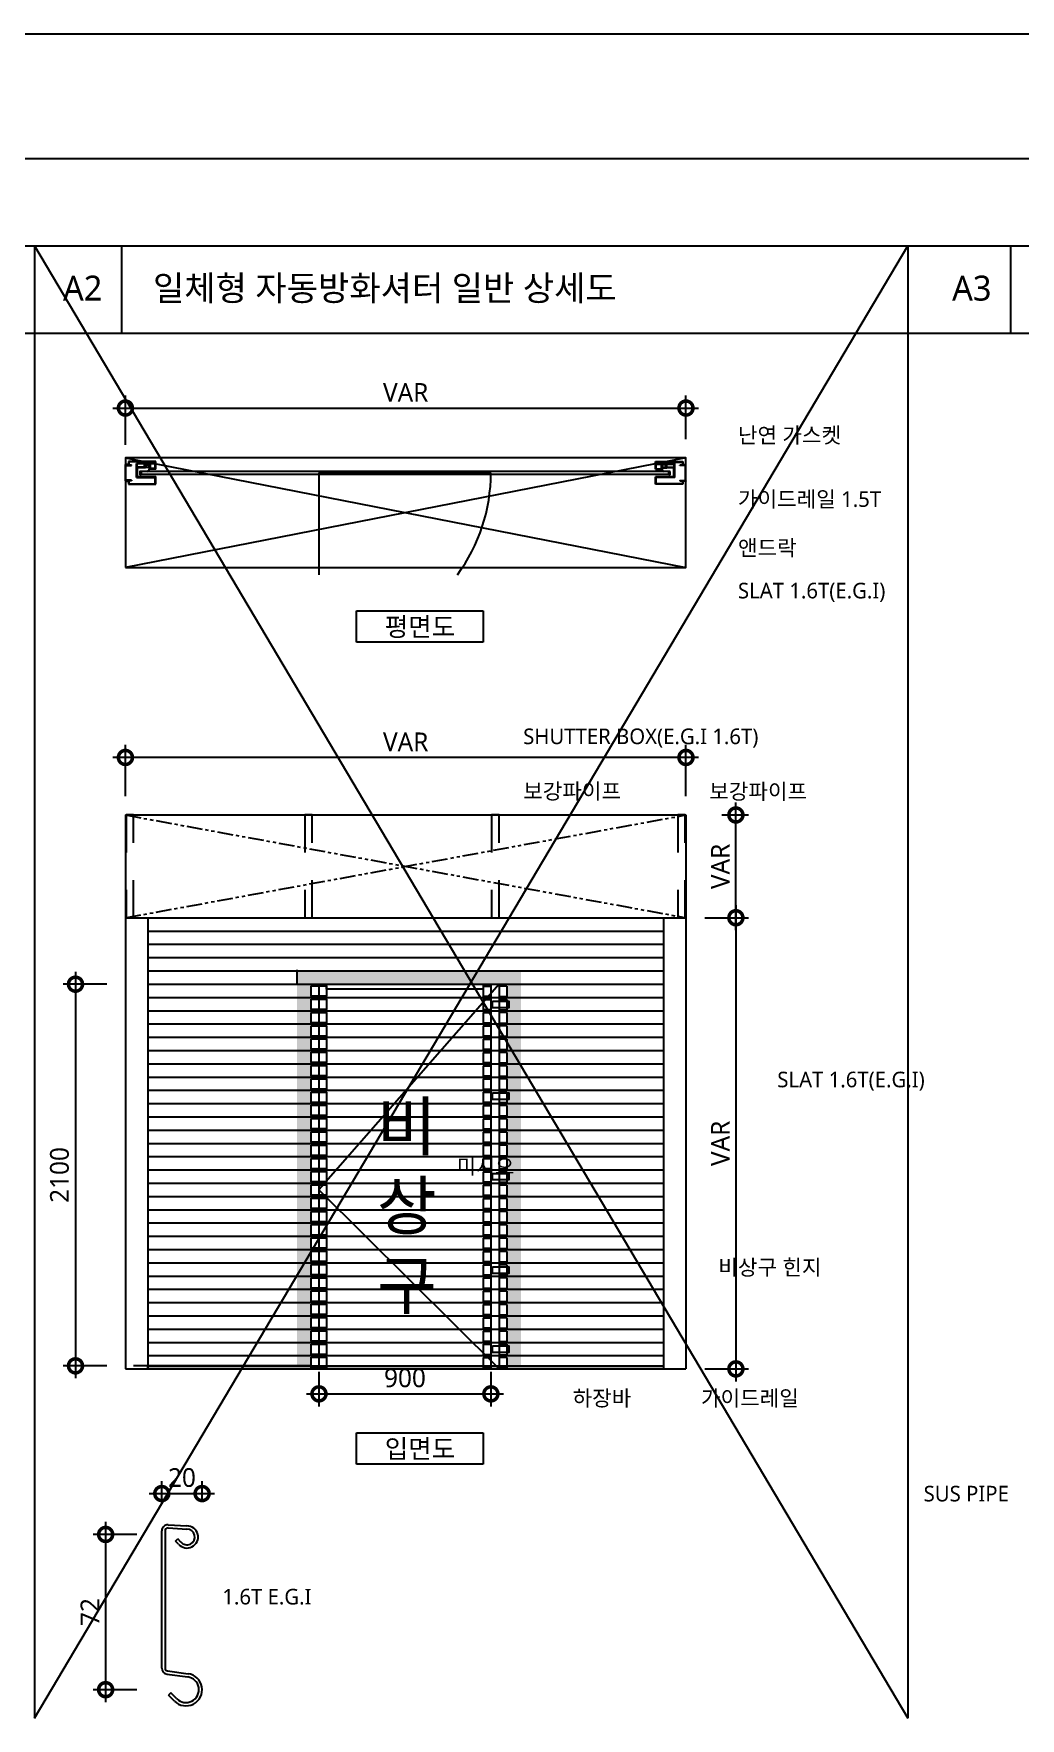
# Model space of a CAD drawing. Extents: x 4650 to 80882, y 2100 to 57300.
# Drawn here: x 17339 to 33151, y 30300 to 57300 of the extents above; entities that cross this region are included whole.
import ezdxf
from ezdxf.enums import TextEntityAlignment as Align

# ---------------------------------------------------------------- set-up
doc = ezdxf.new("R2010")
doc.units = 0
doc.header["$LTSCALE"] = 200
doc.header["$MEASUREMENT"] = 0
doc.header["$PDMODE"] = 2
doc.linetypes.add('HIDDEN', pattern=[2, 1, -1])
doc.linetypes.add('PHANTOM', pattern=[2.5, 1.25, -0.25, 0.25, -0.25, 0.25, -0.25])
doc.layers.get('0').update_dxf_attribs({"linetype": 'CONTINUOUS'})
doc.layers.get('DEFPOINTS').update_dxf_attribs({"color": 137, "linetype": 'CONTINUOUS'})
for name, color, linetype in [('A-SYM-LEAD', 7, 'CONTINUOUS'), ('AA-FLXK-OPEN', 1, 'CONTINUOUS'), ('DIM', 7, 'CONTINUOUS'), ('PH', 5, 'PHANTOM'), ('slat 상', 2, 'PHANTOM'), ('TEX', 3, 'CONTINUOUS'), ('TEXT', 3, 'CONTINUOUS'), ('TEXT-NOTE', 6, 'CONTINUOUS'), ('힌지 미미', 1, 'CONTINUOUS')]:
    doc.layers.add(name, color=color, linetype=linetype)
doc.styles.add('$0$스타일1', font='malgun.ttf')
doc.styles.add('스타일1', font='malgun.ttf')
doc.dimstyles.new('CJA', dxfattribs={"dimscale": 300, "dimtxt": 2.7, "dimasz": 1, "dimexe": 2, "dimexo": 3, "dimgap": 1, "dimtad": 1, "dimdec": 0, "dimzin": 1, "dimdsep": 46, "dimlunit": 6, "dimtxsty": '$0$스타일1', "dimblk": 'CJDOT', "dimcen": 0.09, "dimdle": 1, "dimclrd": 256, "dimclre": 256, "dimclrt": 3, "dimadec": 0, "dimazin": 0, "dimtfac": 1, "dimtdec": 0, "dimtix": 1, "dimtmove": 2, "dimatfit": 3, "dimldrblk": 'CJDOT', "dimfxl": 1, "dimtolj": 1, "dimtzin": 1, "dimarcsym": 0})

# ---------------------------------------------------------------- blocks, each defined once
blk = doc.blocks.new('가이드레일')
for p, q in [((10328.1, 41053.6), (10328.1, 41054.6)), ((10334.5, 41054.6), (10328.1, 41054.6)), ((10328.1, 41053.6), (10328.1, 41054.6)), ((10335.5, 41053.6), (10328.1, 41053.6)), ((10392, 41061), (10334.5, 41061)), ((10334.5, 41061), (10334.5, 41054.6)), ((10391, 41060), (10335.5, 41060)), ((10335.5, 41060), (10335.5, 41053.6)), ((10368.6, 41049.2), (10352.7, 41049.2)), ((10353.7, 41029.1), (10353.7, 41048.2)), ((10353.7, 41048.2), (10369.6, 41048.2)), ((10368.6, 41049.2), (10368.6, 41055.6)), ((10369.6, 41049.2), (10369.6, 41054.6)), ((10369.6, 41054.6), (10376, 41054.6)), ((10369.6, 41054.6), (10369.6, 41048.2)), ((10379.2, 41045), (10379.2, 41054.6)), ((10392, 41045), (10379.2, 41045)), ((10380.2, 41055.6), (10380.2, 41046)), ((10391, 41046), (10380.2, 41046)), ((10391, 41046), (10391, 41060)), ((10392, 41045), (10392, 41061)), ((10328.1, 41020.4), (10328.1, 41019.5)), ((10328.1, 41020.4), (10335.5, 41020.4)), ((10328.1, 41020.4), (10328.1, 41019.5)), ((10328.1, 41019.5), (10334.5, 41019.5)), ((10334.5, 41019.5), (10334.5, 41013.1)), ((10334.5, 41013.1), (10392, 41013.1)), ((10335.5, 41020.4), (10335.5, 41014.1)), ((10335.5, 41014.1), (10391, 41014.1)), ((10353.7, 41029.1), (10392, 41029.1)), ((10391, 41014.1), (10391, 41028.1)), ((10392, 41013.1), (10392, 41029.1))]:
    blk.add_line(p, q)
at = {"color": 1}
for p, q in [((10340.9, 41052.6), (10340.9, 41053.6)), ((10391, 41056.7), (10351.7, 41056.7)), ((10351.7, 41027.2), (10351.7, 41056.7)), ((10391, 41055.6), (10352.7, 41055.6)), ((10352.7, 41028.1), (10352.7, 41055.6)), ((10369.6, 41048.2), (10368.6, 41048.2)), ((10378.3, 41046.9), (10378.3, 41044.4)), ((10378.6, 41046.9), (10378.6, 41044.4)), ((10340.9, 41021.5), (10340.9, 41020.4)), ((10351.7, 41027.2), (10391, 41027.2)), ((10352.7, 41028.1), (10391, 41028.1))]:
    blk.add_line(p, q, dxfattribs=at)
at = {"linetype": 'ByBlock'}
for p, q in [((10379.2, 41054.6), (10369.6, 41054.6)), ((10369.6, 41054.6), (10369.6, 41048.5)), ((10369.6, 41048.2), (10370.2, 41048.2)), ((10370.2, 41048.5), (10370.2, 41054)), ((10370.2, 41054), (10378.6, 41054)), ((10370.2, 41048.2), (10370.2, 41053.6)), ((10370.2, 41053.6), (10370.8, 41053.6)), ((10378.3, 41048.2), (10370.2, 41048.2)), ((10370.8, 41053.6), (10370.8, 41048.8)), ((10370.8, 41048.8), (10377.7, 41048.8)), ((10377.7, 41048.8), (10377.7, 41053.6)), ((10377.7, 41053.6), (10378.3, 41053.6)), ((10378.3, 41053.6), (10378.3, 41048.5)), ((10378.6, 41054), (10378.6, 41048.5)), ((10378.6, 41048.2), (10379.2, 41048.2)), ((10379.2, 41048.2), (10379.2, 41054.6))]:
    blk.add_line(p, q, dxfattribs=at)
at = {"color": 1, "linetype": 'ByBlock'}
for p, q in [((10374.3, 41039.7), (10374.2, 41039.9)), ((10378.3, 41054), (10378.3, 41046.9)), ((10378.6, 41046.9), (10378.6, 41054))]:
    blk.add_line(p, q, dxfattribs=at)
at = {"color": 1}
for points in [[(10340.9, 41020.4), (10340.9, 41020.4), (10328.1, 41020.4), (10328.1, 41053.6), (10340.9, 41053.6)], [(10340.9, 41021.5), (10329.2, 41021.5), (10329.2, 41052.6), (10340.9, 41052.6)]]:
    blk.add_lwpolyline(points, dxfattribs=at)
at = {"color": 1, "linetype": 'ByBlock'}
for radius, end in [(5.86, 348.5701), (6.16, 348.8566)]:
    blk.add_arc((10372.6, 41045.6), radius, 286.756, end, dxfattribs=at)
blk = doc.blocks.new('_DotSmall')
at = {"color": 0, "linetype": 'ByBlock', "const_width": 0.5}
blk.add_lwpolyline([(-0.0625, 0, 1), (0.0625, 0, 1)], format="xyb", close=True, dxfattribs=at)
blk = doc.blocks.new('*D137')
at = {"layer": 'DEFPOINTS', "color": 0, "transparency": 16777216}
for p in [(18809, 45700), (18809, 44778), (27793, 44778)]:
    blk.add_point(p, dxfattribs=at)
at = {"layer": 'DIM', "color": 7, "lineweight": -2, "transparency": 16777216}
for p, q in [((27993, 45700), (18609, 45700)), ((18809, 45078), (18809, 45900)), ((27793, 45078), (27793, 45900))]:
    blk.add_line(p, q, dxfattribs=at)
at = {"layer": 'DIM', "color": 7, "lineweight": -2, "transparency": 16777216, "xscale": 450, "yscale": 450, "zscale": 450, "rotation": 180}
blk.add_blockref('_DotSmall', (18809, 45700), dxfattribs=at)
at = {"layer": 'DIM', "color": 7, "lineweight": -2, "transparency": 16777216, "xscale": 450, "yscale": 450, "zscale": 450}
blk.add_blockref('_DotSmall', (27793, 45700), dxfattribs=at)
at = {"layer": 'DIM', "color": 3, "transparency": 16777216, "insert": (23301, 45950), "char_height": 300, "attachment_point": 5, "style": '스타일1'}
blk.add_mtext('\\A1;VAR', dxfattribs=at)
blk = doc.blocks.new('CJDOT')
blk.add_line((-2, 0), (2, 0))
at = {"const_width": 0.5}
blk.add_lwpolyline([(-0.25, 0, 1), (0.25, 0, 1)], format="xyb", close=True, dxfattribs=at)
blk = doc.blocks.new('*D138')
at = {"layer": 'DEFPOINTS', "color": 0, "transparency": 16777216}
for p in [(27793, 43131), (27793, 35900), (28593, 35900)]:
    blk.add_point(p, dxfattribs=at)
at = {"layer": 'DIM', "color": 7, "lineweight": -2, "transparency": 16777216}
for p, q in [((28593, 43331), (28593, 35700)), ((28093, 43131), (28793, 43131)), ((28093, 35900), (28793, 35900))]:
    blk.add_line(p, q, dxfattribs=at)
at = {"layer": 'DIM', "color": 7, "lineweight": -2, "transparency": 16777216, "xscale": 450, "yscale": 450, "zscale": 450}
for p, rotation in [((28593, 43131), 90), ((28593, 35900), 270)]:
    blk.add_blockref('_DotSmall', p, dxfattribs=dict(at, rotation=rotation))
at = {"layer": 'DIM', "color": 3, "transparency": 16777216, "insert": (28343, 39515), "char_height": 300, "attachment_point": 5, "rotation": 90, "style": '스타일1'}
blk.add_mtext('\\A1;VAR', dxfattribs=at)
blk = doc.blocks.new('*D50')
at = {"layer": 'DEFPOINTS', "color": 0, "transparency": 16777216}
for p in [(28068, 44778), (28593, 44778), (28068, 43131)]:
    blk.add_point(p, dxfattribs=at)
at = {"layer": 'DIM', "color": 7, "lineweight": -2, "transparency": 16777216}
for p, q in [((28593, 42931), (28593, 44978)), ((28368, 44778), (28793, 44778)), ((28368, 43131), (28793, 43131))]:
    blk.add_line(p, q, dxfattribs=at)
at = {"layer": 'DIM', "color": 7, "lineweight": -2, "transparency": 16777216, "xscale": 450, "yscale": 450, "zscale": 450}
for p, rotation in [((28593, 44778), 90), ((28593, 43131), 270)]:
    blk.add_blockref('_DotSmall', p, dxfattribs=dict(at, rotation=rotation))
at = {"layer": 'DIM', "color": 3, "transparency": 16777216, "insert": (28343, 43954), "char_height": 300, "attachment_point": 5, "rotation": 90, "style": '스타일1'}
blk.add_mtext('\\A1;VAR', dxfattribs=at)
blk = doc.blocks.new('*D51')
at = {"layer": 'DEFPOINTS', "color": 0, "transparency": 16777216}
for p in [(21911, 36154), (24666, 36154), (24666, 35500)]:
    blk.add_point(p, dxfattribs=at)
at = {"layer": 'DIM', "color": 7, "lineweight": -2, "transparency": 16777216}
for p, q in [((21911, 35854), (21911, 35300)), ((24666, 35854), (24666, 35300)), ((21711, 35500), (24866, 35500))]:
    blk.add_line(p, q, dxfattribs=at)
at = {"layer": 'DIM', "color": 7, "lineweight": -2, "transparency": 16777216, "xscale": 450, "yscale": 450, "zscale": 450, "rotation": 180}
blk.add_blockref('_DotSmall', (21911, 35500), dxfattribs=at)
at = {"layer": 'DIM', "color": 7, "lineweight": -2, "transparency": 16777216, "xscale": 450, "yscale": 450, "zscale": 450}
blk.add_blockref('_DotSmall', (24666, 35500), dxfattribs=at)
at = {"layer": 'DIM', "color": 3, "transparency": 16777216, "insert": (23289, 35755), "char_height": 300, "attachment_point": 5, "style": '스타일1'}
blk.add_mtext('\\A1;900', dxfattribs=at)
blk = doc.blocks.new('*D139')
at = {"layer": 'DEFPOINTS', "color": 0, "transparency": 16777216}
for p in [(27793, 51300), (27793, 50500), (18809, 50413)]:
    blk.add_point(p, dxfattribs=at)
at = {"layer": 'DIM', "color": 7, "lineweight": -2, "transparency": 16777216}
for p, q in [((18809, 50713), (18809, 51500)), ((27793, 50800), (27793, 51500)), ((18609, 51300), (27993, 51300))]:
    blk.add_line(p, q, dxfattribs=at)
at = {"layer": 'DIM', "color": 7, "lineweight": -2, "transparency": 16777216, "xscale": 450, "yscale": 450, "zscale": 450, "rotation": 180}
blk.add_blockref('_DotSmall', (18809, 51300), dxfattribs=at)
at = {"layer": 'DIM', "color": 7, "lineweight": -2, "transparency": 16777216, "xscale": 450, "yscale": 450, "zscale": 450}
blk.add_blockref('_DotSmall', (27793, 51300), dxfattribs=at)
at = {"layer": 'DIM', "color": 3, "transparency": 16777216, "insert": (23301, 51550), "char_height": 300, "attachment_point": 5, "style": '스타일1'}
blk.add_mtext('\\A1;VAR', dxfattribs=at)
blk = doc.blocks.new('*D52')
at = {"layer": 'DEFPOINTS', "color": 0, "transparency": 16777216}
for p in [(18809, 42066), (18009, 35949), (18809, 35949)]:
    blk.add_point(p, dxfattribs=at)
at = {"layer": 'DIM', "color": 7, "lineweight": -2, "transparency": 16777216}
for p, q in [((18009, 42266), (18009, 35749)), ((18509, 42066), (17809, 42066)), ((18509, 35949), (17809, 35949))]:
    blk.add_line(p, q, dxfattribs=at)
at = {"layer": 'DIM', "color": 7, "lineweight": -2, "transparency": 16777216, "xscale": 450, "yscale": 450, "zscale": 450}
for p, rotation in [((18009, 42066), 90), ((18009, 35949), 270)]:
    blk.add_blockref('_DotSmall', p, dxfattribs=dict(at, rotation=rotation))
at = {"layer": 'DIM', "color": 3, "transparency": 16777216, "insert": (17753, 39008), "char_height": 300, "attachment_point": 5, "rotation": 90, "style": '스타일1'}
blk.add_mtext('\\A1;2100', dxfattribs=at)
blk = doc.blocks.new('*D54')
at = {"layer": 'DEFPOINTS', "color": 0, "transparency": 16777216}
for p in [(19292, 33247), (18492, 30759), (19292, 30759)]:
    blk.add_point(p, dxfattribs=at)
at = {"layer": 'DIM', "color": 7, "lineweight": -2, "transparency": 16777216}
for p, q in [((18992, 33247), (18292, 33247)), ((18492, 33447), (18492, 30559)), ((18992, 30759), (18292, 30759))]:
    blk.add_line(p, q, dxfattribs=at)
at = {"layer": 'DIM', "color": 7, "lineweight": -2, "transparency": 16777216, "xscale": 450, "yscale": 450, "zscale": 450}
for p, rotation in [((18492, 33247), 90), ((18492, 30759), 270)]:
    blk.add_blockref('_DotSmall', p, dxfattribs=dict(at, rotation=rotation))
at = {"layer": 'DIM', "color": 3, "transparency": 16777216, "insert": (18240, 32003), "char_height": 300, "attachment_point": 5, "rotation": 90, "style": '스타일1'}
blk.add_mtext('\\A1;72', dxfattribs=at)
blk = doc.blocks.new('*D55')
at = {"layer": 'DEFPOINTS', "color": 0, "transparency": 16777216}
for p in [(20038, 33902), (19392, 33502), (20038, 33502)]:
    blk.add_point(p, dxfattribs=at)
at = {"layer": 'DIM', "color": 7, "lineweight": -2, "transparency": 16777216}
for p, q in [((19392, 33802), (19392, 34102)), ((20038, 33802), (20038, 34102)), ((19192, 33902), (20238, 33902))]:
    blk.add_line(p, q, dxfattribs=at)
at = {"layer": 'DIM', "color": 7, "lineweight": -2, "transparency": 16777216, "xscale": 450, "yscale": 450, "zscale": 450, "rotation": 180}
blk.add_blockref('_DotSmall', (19392, 33902), dxfattribs=at)
at = {"layer": 'DIM', "color": 7, "lineweight": -2, "transparency": 16777216, "xscale": 450, "yscale": 450, "zscale": 450}
blk.add_blockref('_DotSmall', (20038, 33902), dxfattribs=at)
at = {"layer": 'DIM', "color": 3, "transparency": 16777216, "insert": (19715, 34157), "char_height": 300, "attachment_point": 5, "style": '스타일1'}
blk.add_mtext('\\A1;20', dxfattribs=at)
blk = doc.blocks.new('room-1')
at = {"layer": 'TEXT-NOTE', "color": 6}
for p, q in [((0, 5), (20.29, 5)), ((0, 0), (0, 5)), ((20.29, 5), (20.29, 0)), ((20.29, 0), (0, 0))]:
    blk.add_line(p, q, dxfattribs=at)
at = {"layer": 'TEXT-NOTE', "color": 3, "style": '스타일1'}
blk.add_attdef('실명', text='', height=3, dxfattribs=at).set_placement((10.15, 2.59), align=Align.MIDDLE)

msp = doc.modelspace()

# ---------------------------------------------------------------- hatches: boundary and pattern name
msp.add_hatch(color=253).paths.add_polyline_path([(21788.1, 35949.1), (21559.9, 35949.1), (21559.9, 42294.3), (25151.3, 42294.3), (25151.3, 35949.1), (24923.1, 35949.1), (24923.1, 42065.4), (21789.6, 42065.4)])

# ---------------------------------------------------------------- linework, layer by layer
at = {"color": 1, "linetype": 'ByBlock'}
for p, q in [((27792.8, 50500), (18808.7, 48742.1)), ((18808.7, 50500), (27792.8, 48742.1))]:
    msp.add_line(p, q, dxfattribs=at)
at = {"color": 1, "linetype": 'PHANTOM'}
for p, q in [((18808.7, 43130.9), (27792.8, 44778)), ((18808.7, 44778), (27792.8, 43130.9))]:
    msp.add_line(p, q, dxfattribs=at)
for p, q in [((18808.7, 44778), (18808.7, 35900)), ((18808.7, 44778), (27792.8, 44778)), ((27792.8, 44778), (27792.8, 35900)), ((18808.7, 43130.9), (27792.8, 43130.9)), ((19168.1, 43130.9), (19168.1, 35900)), ((27433.5, 43130.9), (27433.5, 35900)), ((18808.7, 35900), (27792.8, 35900))]:
    msp.add_line(p, q)
at = {"color": 5}
for p, q in [((19168.1, 43130.9), (27433.5, 43130.9)), ((19168.1, 42917.9), (27433.5, 42917.9)), ((19168.1, 42705), (27433.5, 42705)), ((19168.1, 42492), (27433.5, 42492)), ((19168.1, 42279), (27433.5, 42279)), ((19168.1, 42066.1), (27433.5, 42066.1)), ((19168.1, 41853.5), (27433.5, 41853.5)), ((19168.1, 41640.8), (27433.5, 41640.8)), ((19168.1, 41428.2), (27433.5, 41428.2)), ((19168.1, 41215.6), (27433.5, 41215.6)), ((19168.1, 41003), (27433.5, 41003)), ((19168.1, 40790.3), (27433.5, 40790.3)), ((19168.1, 40577.7), (27433.5, 40577.7)), ((19168.1, 40365.1), (27433.5, 40365.1)), ((19168.1, 40152.5), (27433.5, 40152.5)), ((19168.1, 39939.8), (27433.5, 39939.8)), ((19168.1, 39727.2), (27433.5, 39727.2)), ((19168.1, 39514.6), (27433.5, 39514.6)), ((19168.1, 39302), (27433.5, 39302)), ((19168.1, 39089.4), (27433.5, 39089.4)), ((19168.1, 38876.7), (27433.5, 38876.7)), ((19168.1, 38664.1), (27433.5, 38664.1)), ((19168.1, 38451.5), (27433.5, 38451.5)), ((19168.1, 38238.9), (27433.5, 38238.9)), ((19168.1, 38026.2), (27433.5, 38026.2)), ((19168.1, 37813.6), (27433.5, 37813.6)), ((19168.1, 37601), (27433.5, 37601)), ((19168.1, 37388.4), (27433.5, 37388.4)), ((19168.1, 37175.7), (27433.5, 37175.7)), ((19168.1, 36963.1), (27433.5, 36963.1)), ((19168.1, 36750.5), (27433.5, 36750.5)), ((19168.1, 36537.9), (27433.5, 36537.9)), ((19168.1, 36325.2), (27433.5, 36325.2)), ((19168.1, 36112.6), (27433.5, 36112.6))]:
    msp.add_line(p, q, dxfattribs=at)
at = {"ltscale": 0.5}
msp.add_line((19168.1, 43130.9), (27433.5, 43130.9), dxfattribs=at)
at = {"color": 254}
for p, q in [((21559.9, 42066.1), (21559.9, 42294.3)), ((21788.1, 35949.1), (18936, 35949.1))]:
    msp.add_line(p, q, dxfattribs=at)
at = {"color": 2}
for p, q in [((19392, 31103.6), (19392, 33305.5)), ((19443.7, 33305.5), (19443.7, 31103.6)), ((19491.6, 33350.6), (19794.1, 33332.5)), ((19494.7, 33402.2), (19795.1, 33384.2)), ((19611, 33140.4), (19647.9, 33177.2)), ((19659.7, 33092.2), (19611.3, 33140.7)), ((19699.5, 33125.6), (19647.9, 33177.2)), ((19482.6, 31058.8), (19813.8, 31014.8)), ((19475.4, 31007.6), (19807, 30963.5)), ((19537.2, 30708.6), (19500.6, 30672)), ((19595.5, 30577.1), (19500.6, 30672)), ((19634.9, 30610.8), (19537.2, 30708.6))]:
    msp.add_line(p, q, dxfattribs=at)
for points in [[(18808.7, 48742.1), (27792.8, 48742.1), (27792.8, 50500), (18808.7, 50500)], [(22032.1, 42066.1), (24544.4, 42066.1), (24544.4, 41987.9), (22032.1, 41987.9)], [(19168.1, 35949.1), (27433.5, 35949.1), (27433.5, 35900), (19168.1, 35900)]]:
    msp.add_lwpolyline(points, close=True)
for centre, radius, start, end in [((19488.9, 33305.5), 96.9, 86.56224, 180), ((19488.9, 33305.5), 45.2, 86.56224, 180), ((19795.9, 33206.5), 177.7, 220, 90.25161), ((19795.9, 33206.5), 126, 219.06466, 90.82794), ((19488.9, 31103.6), 96.9, 180, 262), ((19489, 31103.6), 45.2, 180, 262), ((19779.7, 30758.5), 258.5, 224.55597, 82.43021), ((19779.7, 30758.5), 206.8, 224.503, 82.42996)]:
    msp.add_arc(centre, radius, start, end, dxfattribs=at)
at = {"layer": 'A-SYM-LEAD'}
for points in [[(27455, 50375.3, 0, 100, 0), (27709.2, 50534.5, 0, 0, 0), (28163.5, 50818.9, 0, 0, 0), (28563.5, 50818.9, 0, 0, 0)], [(27125.4, 50214, 0, 100, 0), (27125.4, 49914.8, 0, 0, 0), (27125.4, 48329.1, 0, 0, 0), (28563.5, 48329.1, 0, 0, 0)], [(27538.3, 50236.2, 0, 100, 0), (27674.5, 49969.8, 0, 0, 0), (28163.5, 49013.9, 0, 0, 0), (28563.5, 49013.9, 0, 0, 0)], [(27694.9, 50118.8, 0, 100, 0), (27935, 49953.3, 0, 0, 0), (28163.5, 49795.8, 0, 0, 0), (28563.5, 49795.8, 0, 0, 0)], [(23300.8, 44778, 0, 100, 0), (23528.9, 44970, 0, 0, 0), (24744.9, 45993.3, 0, 0, 0), (25121.5, 45993.3, 0, 0, 0)], [(24738.2, 44570.1, 0, 100, 0), (24738.2, 44869.3, 0, 0, 0), (24738.2, 45113.1, 0, 0, 0), (25121.5, 45113.1, 0, 0, 0)], [(27720.3, 44567.7, 0, 100, 0), (27720.3, 44867, 0, 0, 0), (27720.3, 45110.8, 0, 0, 0), (28103.6, 45110.8, 0, 0, 0)], [(25805.2, 40493.2, 0, 100, 0), (26104.4, 40493.2, 0, 0, 0), (29185.4, 40493.2, 0, 0, 0)], [(24860, 37482.9, 0, 100, 0), (25159.2, 37482.9, 0, 0, 0), (28240.1, 37482.9, 0, 0, 0)], [(27587.3, 36290.9, 0, 100, 0), (27587.3, 35991.7, 0, 0, 0), (27587.3, 35385.9, 0, 0, 0), (27970.6, 35385.9, 0, 0, 0)], [(25529.6, 35928.9, 0, 100, 0), (25529.6, 35629.7, 0, 0, 0), (25529.6, 35385.9, 0, 0, 0), (25912.8, 35385.9, 0, 0, 0)], [(33867.8, 33856.1, 0, 100, 0), (33568.6, 33856.1, 0, 0, 0), (33012, 33856.1, 0, 0, 0)], [(19443.7, 32204.5, 0, 100, 0), (19742.9, 32204.5, 0, 0, 0), (20299.5, 32204.5, 0, 0, 0)]]:
    msp.add_lwpolyline(points, format="xyseb", dxfattribs=at)
at = {"layer": 'AA-FLXK-OPEN'}
for p, q in [((17350, 30300), (31350, 53900)), ((17350, 53900), (31350, 30300))]:
    msp.add_line(p, q, dxfattribs=at)
at = {"layer": 'DIM'}
for p, q in [((24666.4, 50261.9), (21911.2, 50261.9)), ((24801.1, 42066.1), (21911.2, 38770.4)), ((21911.2, 38770.4), (24801.1, 35900))]:
    msp.add_line(p, q, dxfattribs=at)
at = {"layer": 'DIM', "color": 8}
for p, q in [((21911.2, 42066.1), (21911.2, 35900)), ((24544.4, 42034.9), (24544.4, 41868.8)), ((24666.4, 42066.1), (24666.4, 35900)), ((24801.1, 42066.1), (24801.1, 35900)), ((24923.1, 42034.9), (24923.1, 41868.8)), ((24544.4, 41822.3), (24544.4, 41656.2)), ((24544.4, 41609.7), (24544.4, 41443.6)), ((24923.1, 41822.3), (24923.1, 41656.2)), ((24923.1, 41609.7), (24923.1, 41443.6)), ((24544.4, 41397), (24544.4, 41230.9)), ((24923.1, 41397), (24923.1, 41230.9)), ((24544.4, 41184.4), (24544.4, 41018.3)), ((24923.1, 41184.4), (24923.1, 41018.3)), ((24544.4, 40971.8), (24544.4, 40805.7)), ((24923.1, 40971.8), (24923.1, 40805.7)), ((24544.4, 40759.2), (24544.4, 40593.1)), ((24544.4, 40546.6), (24544.4, 40380.4)), ((24923.1, 40759.2), (24923.1, 40593.1)), ((24923.1, 40546.6), (24923.1, 40380.4)), ((24544.4, 40333.9), (24544.4, 40167.8)), ((24923.1, 40333.9), (24923.1, 40167.8)), ((24544.4, 40121.3), (24544.4, 39955.2)), ((24923.1, 40121.3), (24923.1, 39955.2)), ((24544.4, 39908.7), (24544.4, 39742.6)), ((24544.4, 39696.1), (24544.4, 39529.9)), ((24923.1, 39908.7), (24923.1, 39742.6)), ((24923.1, 39696.1), (24923.1, 39529.9)), ((24544.4, 39483.4), (24544.4, 39317.3)), ((24923.1, 39483.4), (24923.1, 39317.3)), ((24544.4, 39270.8), (24544.4, 39104.7)), ((24923.1, 39270.8), (24923.1, 39104.7)), ((24544.4, 39058.2), (24544.4, 38892.1)), ((24923.1, 39058.2), (24923.1, 38892.1)), ((24544.4, 38845.6), (24544.4, 38679.5)), ((24544.4, 38632.9), (24544.4, 38466.8)), ((24923.1, 38845.6), (24923.1, 38679.5)), ((24923.1, 38632.9), (24923.1, 38466.8)), ((24544.4, 38420.3), (24544.4, 38254.2)), ((24923.1, 38420.3), (24923.1, 38254.2)), ((24544.4, 38207.7), (24544.4, 38041.6)), ((24923.1, 38207.7), (24923.1, 38041.6)), ((24544.4, 37995.1), (24544.4, 37829)), ((24923.1, 37995.1), (24923.1, 37829)), ((24544.4, 37782.4), (24544.4, 37616.3)), ((24544.4, 37569.8), (24544.4, 37403.7)), ((24923.1, 37782.4), (24923.1, 37616.3)), ((24923.1, 37569.8), (24923.1, 37403.7)), ((24544.4, 37357.2), (24544.4, 37191.1)), ((24923.1, 37357.2), (24923.1, 37191.1)), ((24544.4, 37144.6), (24544.4, 36978.5)), ((24923.1, 37144.6), (24923.1, 36978.5)), ((24544.4, 36932), (24544.4, 36765.8)), ((24923.1, 36932), (24923.1, 36765.8)), ((24544.4, 36719.3), (24544.4, 36553.2)), ((24544.4, 36506.7), (24544.4, 36340.6)), ((24923.1, 36719.3), (24923.1, 36553.2)), ((24923.1, 36506.7), (24923.1, 36340.6)), ((24544.4, 36294.1), (24544.4, 36128)), ((24923.1, 36294.1), (24923.1, 36128)), ((24544.4, 36081.5), (24544.4, 35915.3)), ((24923.1, 36081.5), (24923.1, 35915.3))]:
    msp.add_line(p, q, dxfattribs=at)
for points in [[(21788.1, 42039), (22032.1, 42039), (22032.1, 41872.9), (21788.1, 41872.9)], [(21788.1, 41826.4), (22032.1, 41826.4), (22032.1, 41660.3), (21788.1, 41660.3)], [(21788.1, 41613.8), (22032.1, 41613.8), (22032.1, 41447.7), (21788.1, 41447.7)], [(24694, 41793.6), (24956.3, 41793.6), (24956.3, 41687.3), (24694, 41687.3)], [(21788.1, 41401.1), (22032.1, 41401.1), (22032.1, 41235), (21788.1, 41235)], [(21788.1, 41188.5), (22032.1, 41188.5), (22032.1, 41022.4), (21788.1, 41022.4)], [(21788.1, 40975.9), (22032.1, 40975.9), (22032.1, 40809.8), (21788.1, 40809.8)], [(21788.1, 40763.3), (22032.1, 40763.3), (22032.1, 40597.2), (21788.1, 40597.2)], [(21788.1, 40550.6), (22032.1, 40550.6), (22032.1, 40384.5), (21788.1, 40384.5)], [(21788.1, 40338), (22032.1, 40338), (22032.1, 40171.9), (21788.1, 40171.9)], [(24694, 40326.3), (24956.3, 40326.3), (24956.3, 40220), (24694, 40220)], [(21788.1, 40125.4), (22032.1, 40125.4), (22032.1, 39959.3), (21788.1, 39959.3)], [(21788.1, 39912.8), (22032.1, 39912.8), (22032.1, 39746.7), (21788.1, 39746.7)], [(21788.1, 39700.2), (22032.1, 39700.2), (22032.1, 39534), (21788.1, 39534)], [(21788.1, 39487.5), (22032.1, 39487.5), (22032.1, 39321.4), (21788.1, 39321.4)], [(21788.1, 39274.9), (22032.1, 39274.9), (22032.1, 39108.8), (21788.1, 39108.8)], [(21788.1, 39062.3), (22032.1, 39062.3), (22032.1, 38896.2), (21788.1, 38896.2)], [(24694, 39034.5), (24956.3, 39034.5), (24956.3, 38928.2), (24694, 38928.2)], [(21788.1, 38849.7), (22032.1, 38849.7), (22032.1, 38683.5), (21788.1, 38683.5)], [(21788.1, 38637), (22032.1, 38637), (22032.1, 38470.9), (21788.1, 38470.9)], [(21788.1, 38424.4), (22032.1, 38424.4), (22032.1, 38258.3), (21788.1, 38258.3)], [(21788.1, 38211.8), (22032.1, 38211.8), (22032.1, 38045.7), (21788.1, 38045.7)], [(21788.1, 37999.2), (22032.1, 37999.2), (22032.1, 37833.1), (21788.1, 37833.1)], [(21788.1, 37786.5), (22032.1, 37786.5), (22032.1, 37620.4), (21788.1, 37620.4)], [(21788.1, 37573.9), (22032.1, 37573.9), (22032.1, 37407.8), (21788.1, 37407.8)], [(24694, 37536), (24956.3, 37536), (24956.3, 37429.8), (24694, 37429.8)], [(21788.1, 37361.3), (22032.1, 37361.3), (22032.1, 37195.2), (21788.1, 37195.2)], [(21788.1, 37148.7), (22032.1, 37148.7), (22032.1, 36982.6), (21788.1, 36982.6)], [(21788.1, 36936), (22032.1, 36936), (22032.1, 36769.9), (21788.1, 36769.9)], [(21788.1, 36723.4), (22032.1, 36723.4), (22032.1, 36557.3), (21788.1, 36557.3)], [(21788.1, 36510.8), (22032.1, 36510.8), (22032.1, 36344.7), (21788.1, 36344.7)], [(21788.1, 36298.2), (22032.1, 36298.2), (22032.1, 36132.1), (21788.1, 36132.1)], [(24694, 36270.7), (24956.3, 36270.7), (24956.3, 36164.4), (24694, 36164.4)], [(21788.1, 36085.6), (22032.1, 36085.6), (22032.1, 35919.4), (21788.1, 35919.4)]]:
    msp.add_lwpolyline(points, close=True, dxfattribs=at)
for points in [[(24544.4, 42034.9), (24666.4, 42034.9), (24666.4, 41868.8), (24544.4, 41868.8)], [(24923.1, 42034.9), (24801.1, 42034.9), (24801.1, 41868.8), (24923.1, 41868.8)], [(24544.4, 41822.3), (24666.4, 41822.3), (24666.4, 41656.2), (24544.4, 41656.2)], [(24544.4, 41609.7), (24666.4, 41609.7), (24666.4, 41443.6), (24544.4, 41443.6)], [(24923.1, 41822.3), (24801.1, 41822.3), (24801.1, 41656.2), (24923.1, 41656.2)], [(24923.1, 41609.7), (24801.1, 41609.7), (24801.1, 41443.6), (24923.1, 41443.6)], [(24544.4, 41397), (24666.4, 41397), (24666.4, 41230.9), (24544.4, 41230.9)], [(24923.1, 41397), (24801.1, 41397), (24801.1, 41230.9), (24923.1, 41230.9)], [(24544.4, 41184.4), (24666.4, 41184.4), (24666.4, 41018.3), (24544.4, 41018.3)], [(24923.1, 41184.4), (24801.1, 41184.4), (24801.1, 41018.3), (24923.1, 41018.3)], [(24544.4, 40971.8), (24666.4, 40971.8), (24666.4, 40805.7), (24544.4, 40805.7)], [(24923.1, 40971.8), (24801.1, 40971.8), (24801.1, 40805.7), (24923.1, 40805.7)], [(24544.4, 40759.2), (24666.4, 40759.2), (24666.4, 40593.1), (24544.4, 40593.1)], [(24544.4, 40546.6), (24666.4, 40546.6), (24666.4, 40380.4), (24544.4, 40380.4)], [(24923.1, 40759.2), (24801.1, 40759.2), (24801.1, 40593.1), (24923.1, 40593.1)], [(24923.1, 40546.6), (24801.1, 40546.6), (24801.1, 40380.4), (24923.1, 40380.4)], [(24544.4, 40333.9), (24666.4, 40333.9), (24666.4, 40167.8), (24544.4, 40167.8)], [(24923.1, 40333.9), (24801.1, 40333.9), (24801.1, 40167.8), (24923.1, 40167.8)], [(24544.4, 40121.3), (24666.4, 40121.3), (24666.4, 39955.2), (24544.4, 39955.2)], [(24923.1, 40121.3), (24801.1, 40121.3), (24801.1, 39955.2), (24923.1, 39955.2)], [(24544.4, 39908.7), (24666.4, 39908.7), (24666.4, 39742.6), (24544.4, 39742.6)], [(24544.4, 39696.1), (24666.4, 39696.1), (24666.4, 39529.9), (24544.4, 39529.9)], [(24923.1, 39908.7), (24801.1, 39908.7), (24801.1, 39742.6), (24923.1, 39742.6)], [(24923.1, 39696.1), (24801.1, 39696.1), (24801.1, 39529.9), (24923.1, 39529.9)], [(24544.4, 39483.4), (24666.4, 39483.4), (24666.4, 39317.3), (24544.4, 39317.3)], [(24923.1, 39483.4), (24801.1, 39483.4), (24801.1, 39317.3), (24923.1, 39317.3)], [(24544.4, 39270.8), (24666.4, 39270.8), (24666.4, 39104.7), (24544.4, 39104.7)], [(24923.1, 39270.8), (24801.1, 39270.8), (24801.1, 39104.7), (24923.1, 39104.7)], [(24544.4, 39058.2), (24666.4, 39058.2), (24666.4, 38892.1), (24544.4, 38892.1)], [(24923.1, 39058.2), (24801.1, 39058.2), (24801.1, 38892.1), (24923.1, 38892.1)], [(24544.4, 38845.6), (24666.4, 38845.6), (24666.4, 38679.5), (24544.4, 38679.5)], [(24544.4, 38632.9), (24666.4, 38632.9), (24666.4, 38466.8), (24544.4, 38466.8)], [(24923.1, 38845.6), (24801.1, 38845.6), (24801.1, 38679.5), (24923.1, 38679.5)], [(24923.1, 38632.9), (24801.1, 38632.9), (24801.1, 38466.8), (24923.1, 38466.8)], [(24544.4, 38420.3), (24666.4, 38420.3), (24666.4, 38254.2), (24544.4, 38254.2)], [(24923.1, 38420.3), (24801.1, 38420.3), (24801.1, 38254.2), (24923.1, 38254.2)], [(24544.4, 38207.7), (24666.4, 38207.7), (24666.4, 38041.6), (24544.4, 38041.6)], [(24923.1, 38207.7), (24801.1, 38207.7), (24801.1, 38041.6), (24923.1, 38041.6)], [(24544.4, 37995.1), (24666.4, 37995.1), (24666.4, 37829), (24544.4, 37829)], [(24923.1, 37995.1), (24801.1, 37995.1), (24801.1, 37829), (24923.1, 37829)], [(24544.4, 37782.4), (24666.4, 37782.4), (24666.4, 37616.3), (24544.4, 37616.3)], [(24544.4, 37569.8), (24666.4, 37569.8), (24666.4, 37403.7), (24544.4, 37403.7)], [(24923.1, 37782.4), (24801.1, 37782.4), (24801.1, 37616.3), (24923.1, 37616.3)], [(24923.1, 37569.8), (24801.1, 37569.8), (24801.1, 37403.7), (24923.1, 37403.7)], [(24544.4, 37357.2), (24666.4, 37357.2), (24666.4, 37191.1), (24544.4, 37191.1)], [(24923.1, 37357.2), (24801.1, 37357.2), (24801.1, 37191.1), (24923.1, 37191.1)], [(24544.4, 37144.6), (24666.4, 37144.6), (24666.4, 36978.5), (24544.4, 36978.5)], [(24923.1, 37144.6), (24801.1, 37144.6), (24801.1, 36978.5), (24923.1, 36978.5)], [(24544.4, 36932), (24666.4, 36932), (24666.4, 36765.8), (24544.4, 36765.8)], [(24923.1, 36932), (24801.1, 36932), (24801.1, 36765.8), (24923.1, 36765.8)], [(24544.4, 36719.3), (24666.4, 36719.3), (24666.4, 36553.2), (24544.4, 36553.2)], [(24544.4, 36506.7), (24666.4, 36506.7), (24666.4, 36340.6), (24544.4, 36340.6)], [(24923.1, 36719.3), (24801.1, 36719.3), (24801.1, 36553.2), (24923.1, 36553.2)], [(24923.1, 36506.7), (24801.1, 36506.7), (24801.1, 36340.6), (24923.1, 36340.6)], [(24544.4, 36294.1), (24666.4, 36294.1), (24666.4, 36128), (24544.4, 36128)], [(24923.1, 36294.1), (24801.1, 36294.1), (24801.1, 36128), (24923.1, 36128)], [(24544.4, 36081.5), (24666.4, 36081.5), (24666.4, 35915.3), (24544.4, 35915.3)], [(24923.1, 36081.5), (24801.1, 36081.5), (24801.1, 35915.3), (24923.1, 35915.3)]]:
    msp.add_lwpolyline(points, dxfattribs=at)
at = {"layer": 'PH', "linetype": 'ByBlock'}
msp.add_line((21911.2, 50261.9), (21911.2, 48627.2), dxfattribs=at)
msp.add_arc((21911.2, 50261.9), 2755.1, 323.60536, 0, dxfattribs=at)
at = {"layer": 'slat 상', "linetype": 'ByBlock'}
msp.add_lwpolyline([(19058.8, 50237.7), (27518.8, 50237.7), (27518.8, 50285.6), (19058.8, 50285.6)], close=True, dxfattribs=at)
at = {"layer": 'slat 상', "linetype": 'HIDDEN', "ltscale": 3}
for points in [[(18818.7, 43130.9), (18938.5, 43130.9), (18938.5, 44778), (18818.7, 44778)], [(21683.6, 43130.9), (21803.4, 43130.9), (21803.4, 44778), (21683.6, 44778)], [(24678.3, 43130.9), (24798.1, 43130.9), (24798.1, 44778), (24678.3, 44778)], [(27660.4, 43130.9), (27780.2, 43130.9), (27780.2, 44778), (27660.4, 44778)]]:
    msp.add_lwpolyline(points, close=True, dxfattribs=at)
at = {"layer": 'TEX', "color": 7}
for p, q in [((17350, 53900), (17350, 30300)), ((31350, 53900), (31350, 30300))]:
    msp.add_line(p, q, dxfattribs=at)
at = {"layer": 'TEX', "color": 6}
msp.add_lwpolyline([(4650, 57300), (73350, 57300), (73350, 2100), (4650, 2100)], close=True, dxfattribs=at)
msp.add_lwpolyline([(4650, 55300), (73350, 55300)], dxfattribs=at)
at = {"layer": 'TEX', "color": 7}
for points in [[(4650, 53900), (73350, 53900)], [(18750, 52500), (18750, 53900)], [(33000, 52500), (33000, 53900)], [(4650, 52500), (73350, 52500)]]:
    msp.add_lwpolyline(points, dxfattribs=at)
at = {"layer": '힌지 미미'}
for points in [[(19058.8, 50285.6), (19039.3, 50285.6), (19039.3, 50236.2), (19058.8, 50236.2)], [(27538.3, 50285.6), (27518.8, 50285.6), (27518.8, 50236.2), (27538.3, 50236.2)]]:
    msp.add_lwpolyline(points, close=True, dxfattribs=at)

# ---------------------------------------------------------------- block references
at = {"color": 254, "yscale": 7.605584949770672, "zscale": 7.605584949403582}
for p, xscale in [((-59741.8, -261848.2), 7.6055849611148), ((106343.5, -261851.1), -7.6055849611148)]:
    msp.add_blockref('가이드레일', p, dxfattribs=dict(at, xscale=xscale))
at = {"layer": 'TEXT-NOTE'}
ref = msp.add_blockref('room-1', (22515, 47547.8), dxfattribs=dict(at, xscale=100, yscale=100, zscale=100))
ref.add_attrib('실명', '평면도', dxfattribs={"color": 3, "height": 300, "style": '스타일1'}).set_placement((23529.7, 47797.8), align=Align.MIDDLE)
ref = msp.add_blockref('room-1', (22515, 34375.7), dxfattribs=dict(at, xscale=100, yscale=100, zscale=100))
ref.add_attrib('실명', '입면도', dxfattribs={"color": 3, "height": 300, "style": '스타일1'}).set_placement((23529.7, 34625.7), align=Align.MIDDLE)

# ---------------------------------------------------------------- texts
at = {"layer": 'TEXT', "style": '스타일1'}
for s, height, p in [('일체형 자동방화셔터 일반 상세도', 400, (19250, 53022.3)), ('난연 가스켓', 250, (28625.9, 50739.2)), ('가이드레일 1.5T', 250, (28625.9, 49716.1)), ('앤드락', 250, (28625.9, 48934.2)), ('SLAT 1.6T(E.G.I)', 250, (28625.9, 48249.4)), ('SHUTTER BOX(E.G.I 1.6T)', 250, (25184, 45913.6)), ('보강파이프', 250, (25184, 45033.4)), ('보강파이프', 250, (28166, 45031.1)), ('SLAT 1.6T(E.G.I)', 250, (29256.6, 40413.4)), ('비상구 힌지', 250, (28311.4, 37403.2)), ('하장바', 250, (25975.3, 35306.1)), ('가이드레일', 250, (28033.1, 35306.1)), ('SUS PIPE ', 250, (31602.2, 33776.3)), ('1.6T E.G.I', 250, (20362, 32124.8))]:
    msp.add_text(s, height=height, dxfattribs=at).set_placement(p)
for s, p in [('A2', (18123.9, 53022.3)), ('A3', (32373.9, 53022.3))]:
    msp.add_text(s, height=400, dxfattribs=at).set_placement(p, align=Align.CENTER)
at = {"layer": 'TEXT', "color": 1, "linetype": 'ByBlock', "attachment_point": 1, "style": '스타일1'}
for s, insert, char_height, width in [('비\\P상\\P구', (22839.9, 40168.7), 762.5, 952.311), ('미시오', (24121.5, 39266.6), 244.01, 304.74)]:
    msp.add_mtext(s, dxfattribs=dict(at, insert=insert, char_height=char_height, width=width))

# ---------------------------------------------------------------- dimensions: what is measured, and where the dimension line sits
at = {"layer": 'DIM'}
for base, p1, p2, text, picture, middle in [((27792.8, 51300), (18808.7, 50413.2), (27792.8, 50500), 'VAR', '*D139', (23300.8, 51550)), ((18808.7, 45700), (27792.8, 44778), (18808.7, 44778), 'VAR', '*D137', (23300.8, 45950)), ((24666.4, 35500), (21911.2, 36154.4), (24666.4, 36154.4), '900', '*D51', (23288.8, 35755)), ((20038.3, 33902.2), (19392, 33502.2), (20038.3, 33502.2), '20', '*D55', (19715.1, 34157.2))]:
    dim = msp.add_linear_dim(base=base, p1=p1, p2=p2, text=text, dimstyle='CJA', override={"dimscale": 100, "dimtxt": 3, "dimasz": 4.5, "dimtxsty": '스타일1', "dimblk1": 'DotSmall', "dimblk2": 'DotSmall', "dimsah": 1, "dimdle": 2, "dimclrd": 7, "dimclre": 7}, dxfattribs=at)
    dim.commit()
    dim.dimension.update_dxf_attribs({"geometry": picture, "text_midpoint": middle})
for base, p1, p2, text, picture, middle in [((28592.8, 44778), (28067.5, 43130.9), (28067.5, 44778), 'VAR', '*D50', (28342.8, 43954.4)), ((28592.8, 35900), (27792.8, 43130.9), (27792.8, 35900), 'VAR', '*D138', (28342.8, 39515.4)), ((18008.7, 35949.1), (18808.7, 42066.1), (18808.7, 35949.1), '2100', '*D52', (17752.9, 39007.6)), ((18492, 30758.5), (19292, 33246.8), (19292, 30758.5), '72', '*D54', (18239.5, 32002.7))]:
    dim = msp.add_linear_dim(base=base, p1=p1, p2=p2, angle=90, text=text, dimstyle='CJA', override={"dimscale": 100, "dimtxt": 3, "dimasz": 4.5, "dimtxsty": '스타일1', "dimblk1": 'DotSmall', "dimblk2": 'DotSmall', "dimsah": 1, "dimdle": 2, "dimclrd": 7, "dimclre": 7}, dxfattribs=at)
    dim.commit()
    dim.dimension.update_dxf_attribs({"geometry": picture, "text_midpoint": middle})

doc.saveas('drawing.dxf')
